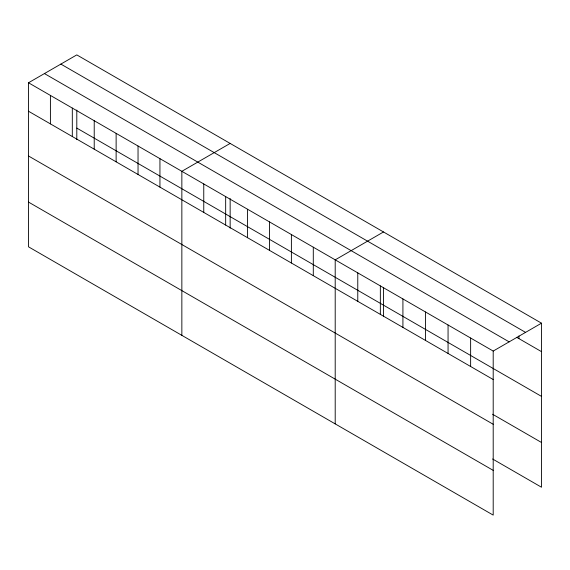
<?xml version="1.0" encoding="UTF-8"?>
<svg xmlns="http://www.w3.org/2000/svg" width="570" height="570" viewBox="0 0 570 570"><rect width="100%" height="100%" fill="white"/><g stroke="black" fill="none" stroke-linecap="round" stroke-linejoin="round"><path stroke-width="0.85" d="M28.5 82.771L493.2 351.063L493.2 515.109L28.5 246.817L28.5 82.771L76.8 54.891L541.5 323.183L541.5 487.229L492.594 458.993M230.152 143.426L181.851 171.306L181.851 335.352M383.503 231.962L335.203 259.849L335.203 423.895M493.2 351.063L541.5 323.183M60.862 64.089L525.561 332.381M516.669 337.312L541.5 351.64M44.439 73.573L509.138 341.865M76.8 128.093L541.5 396.385M28.5 111.236L493.2 379.527M492.594 414.248L541.5 442.484M28.5 155.981L493.2 424.272M28.5 202.079L493.2 470.371M518.928 335.944L518.928 338.616M470.628 338.031L470.628 366.496M448.063 325L448.063 353.464M425.491 311.968L425.491 340.433M402.919 298.944L402.919 327.401M383.503 287.957L383.503 316.692M380.347 285.912L380.347 314.369M357.775 272.88L357.775 301.338M313.293 247.195L313.293 275.659M291.391 234.548L291.391 263.012M269.482 221.901L269.482 250.365M247.572 209.254L247.572 237.719M230.152 198.56L230.152 228.157M225.663 196.607L225.663 225.065M203.761 183.96L203.761 212.418M159.942 158.66L159.942 187.124M138.04 146.013L138.04 174.477M116.13 133.366L116.13 161.83M94.221 120.719L94.221 149.176M76.8 110.024L76.8 139.614M72.312 108.072L72.312 136.529M50.409 95.418L50.409 123.882"/></g></svg>
